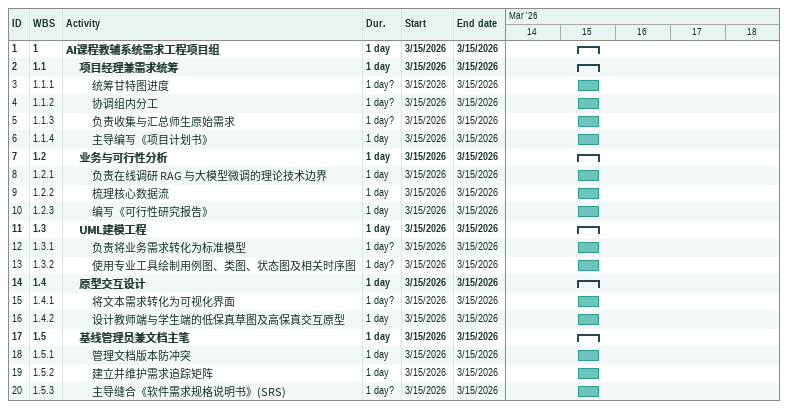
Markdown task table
| ID | WBS | Task | Duration | Start | Finish |
|---|---|---|---|---|---|
| 1 | 1 | **AI课程教辅系统需求工程项目组** | 1d | 2026-03-15 | 2026-03-15 |
| 2 | 1.1 | **项目经理兼需求统筹** | 1d | 2026-03-15 | 2026-03-15 |
| 3 | 1.1.1 | 统筹甘特图进度 | 1d? | 2026-03-15 | 2026-03-15 |
| 4 | 1.1.2 | 协调组内分工 | 1d? | 2026-03-15 | 2026-03-15 |
| 5 | 1.1.3 | 负责收集与汇总师生原始需求 | 1d? | 2026-03-15 | 2026-03-15 |
| 6 | 1.1.4 | 主导编写《项目计划书》 | 1d | 2026-03-15 | 2026-03-15 |
| 7 | 1.2 | **业务与可行性分析** | 1d | 2026-03-15 | 2026-03-15 |
| 8 | 1.2.1 | 负责在线调研 RAG 与大模型微调的理论技术边界 | 1d | 2026-03-15 | 2026-03-15 |
| 9 | 1.2.2 | 梳理核心数据流 | 1d | 2026-03-15 | 2026-03-15 |
| 10 | 1.2.3 | 编写《可行性研究报告》 | 1d | 2026-03-15 | 2026-03-15 |
| 11 | 1.3 | **UML建模工程** | 1d | 2026-03-15 | 2026-03-15 |
| 12 | 1.3.1 | 负责将业务需求转化为标准模型 | 1d? | 2026-03-15 | 2026-03-15 |
| 13 | 1.3.2 | 使用专业工具绘制用例图、类图、状态图及相关时序图 | 1d? | 2026-03-15 | 2026-03-15 |
| 14 | 1.4 | **原型交互设计** | 1d | 2026-03-15 | 2026-03-15 |
| 15 | 1.4.1 | 将文本需求转化为可视化界面 | 1d? | 2026-03-15 | 2026-03-15 |
| 16 | 1.4.2 | 设计教师端与学生端的低保真草图及高保真交互原型 | 1d | 2026-03-15 | 2026-03-15 |
| 17 | 1.5 | **基线管理员兼文档主笔** | 1d | 2026-03-15 | 2026-03-15 |
| 18 | 1.5.1 | 管理文档版本防冲突 | 1d | 2026-03-15 | 2026-03-15 |
| 19 | 1.5.2 | 建立并维护需求追踪矩阵 | 1d | 2026-03-15 | 2026-03-15 |
| 20 | 1.5.3 | 主导缝合《软件需求规格说明书》(SRS) | 1d? | 2026-03-15 | 2026-03-15 |
